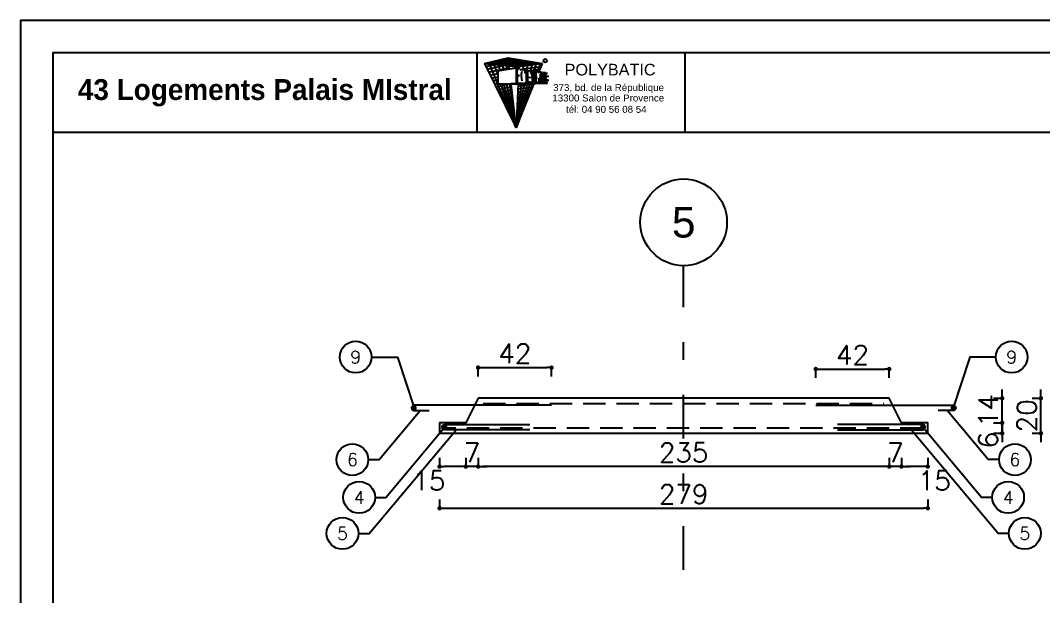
# Model space of a CAD drawing. Header units: millimetres. Extents: x -21776 to 63757, y -7870 to 8483.
# Drawn here: x -686 to -101, y -4850 to -4522 of the extents above; entities that cross this region are included whole.
import ezdxf
from ezdxf.enums import TextEntityAlignment as Align

# ---------------------------------------------------------------- set-up
doc = ezdxf.new("R2010")
doc.units = ezdxf.units.MM
doc.header["$PDMODE"] = 34
for name, pattern in [('CACHEX2', [19.05, 12.7, -6.35]), ('CONTINUE', [0]), ('GrFeatureAxis', [0.85, 0.25, -0.2, 0.1, -0.2, 0.1])]:
    doc.linetypes.add(name, pattern=pattern)
for name, color, linetype in [('COTATION', 1, 'Continuous'), ('GO-CARTOUCHE', 7, 'Continuous'), ('GO-COTATION', 1, 'Continuous'), ('GO-TEXTE', 9, 'Continuous'), ('GO-TEXTE-ACIER', 3, 'Continuous'), ('Grid', 7, 'Continuous'), ('préfa v', 2, 'Continuous'), ('STR_VOI-POT', 6, 'Continuous')]:
    doc.layers.add(name, color=color, linetype=linetype)
doc.styles.add('GrGrid', font='ARIAL.TTF', dxfattribs={"height": 0.17})
doc.styles.get("Standard").update_dxf_attribs({"font": 'romans.shx'})
doc.styles.add('TEXTE', font='romans.shx')
doc.styles.add('TEXTEBA', font='ARIAL.TTF')
doc.dimstyles.new('COUPE-20', dxfattribs={"dimscale": 0.5, "dimtxt": 22, "dimasz": 5, "dimexe": 0.05, "dimexo": 0, "dimgap": 5, "dimtad": 1, "dimdsep": 46, "dimtxsty": 'Standard', "dimblk1": 'DOT', "dimblk2": 'DOT', "dimsah": 1, "dimcen": 0, "dimdle": 150, "dimclrd": 1, "dimclre": 1, "dimclrt": 7, "dimadec": 0, "dimazin": 0, "dimtfac": 1, "dimtix": 1, "dimtmove": 2, "dimatfit": 3, "dimldrblk": 'DOT', "dimfxl": 0, "dimtvp": 1, "dimtolj": 1, "dimtzin": 0, "dimarcsym": 0})

# ---------------------------------------------------------------- blocks, each defined once
blk = doc.blocks.new('_DOT')
at = {"color": 0, "linetype": 'ByBlock'}
blk.add_line((-0.5, 0), (-1, 0), dxfattribs=at)
at = {"color": 0, "linetype": 'ByBlock', "const_width": 0.5}
blk.add_lwpolyline([(-0.25, 0, 1), (0.25, 0, 1)], format="xyb", close=True, dxfattribs=at)
blk = doc.blocks.new('*D1271')
at = {"layer": 'DEFPOINTS', "color": 0}
for p in [(-167.15, -4751.26), (-124.59, -4751.26), (-167.15, -4757.26)]:
    blk.add_point(p, dxfattribs=at)
at = {"layer": 'préfa v', "color": 1, "lineweight": -2}
for p, q in [((-124.59, -4748.76), (-124.59, -4746.26)), ((-129.59, -4751.26), (-124.56, -4751.26)), ((-124.59, -4757.26), (-124.59, -4751.26)), ((-129.59, -4757.26), (-124.56, -4757.26)), ((-124.59, -4759.76), (-124.59, -4762.26))]:
    blk.add_line(p, q, dxfattribs=at)
at = {"layer": 'préfa v', "color": 1, "lineweight": -2, "xscale": 2.5, "yscale": 2.5, "zscale": 2.5}
for p, rotation in [((-124.59, -4751.26), 270), ((-124.59, -4757.26), 90)]:
    blk.add_blockref('_DOT', p, dxfattribs=dict(at, rotation=rotation))
at = {"layer": 'préfa v', "color": 7, "insert": (-132.59, -4761.11), "char_height": 11, "attachment_point": 5, "rotation": 90}
blk.add_mtext('\\A1;6', dxfattribs=at)
blk = doc.blocks.new('*D1272')
at = {"layer": 'DEFPOINTS', "color": 0}
for p in [(-189.15, -4737.26), (-124.59, -4737.26), (-167.15, -4751.26)]:
    blk.add_point(p, dxfattribs=at)
at = {"layer": 'préfa v', "color": 1, "lineweight": -2}
for p, q in [((-124.59, -4734.76), (-124.59, -4732.26)), ((-129.59, -4737.26), (-124.56, -4737.26)), ((-124.59, -4751.26), (-124.59, -4737.26)), ((-129.59, -4751.26), (-124.56, -4751.26)), ((-124.59, -4753.76), (-124.59, -4756.26))]:
    blk.add_line(p, q, dxfattribs=at)
at = {"layer": 'préfa v', "color": 1, "lineweight": -2, "xscale": 2.5, "yscale": 2.5, "zscale": 2.5}
for p, rotation in [((-124.59, -4737.26), 270), ((-124.59, -4751.26), 90)]:
    blk.add_blockref('_DOT', p, dxfattribs=dict(at, rotation=rotation))
at = {"layer": 'préfa v', "color": 7, "insert": (-132.59, -4744.26), "char_height": 11, "attachment_point": 5, "rotation": 90}
blk.add_mtext('\\A1;14', dxfattribs=at)
blk = doc.blocks.new('*D1273')
at = {"layer": 'DEFPOINTS', "color": 0}
for p in [(-182.15, -4751.26), (-167.15, -4757.26), (-182.15, -4776.24)]:
    blk.add_point(p, dxfattribs=at)
at = {"layer": 'préfa v', "color": 1, "lineweight": -2}
for p, q in [((-182.15, -4771.24), (-182.15, -4776.27)), ((-167.15, -4771.24), (-167.15, -4776.27)), ((-169.65, -4776.24), (-179.65, -4776.24))]:
    blk.add_line(p, q, dxfattribs=at)
at = {"layer": 'préfa v', "color": 1, "lineweight": -2, "xscale": 2.5, "yscale": 2.5, "zscale": 2.5, "rotation": 180}
blk.add_blockref('_DOT', (-182.15, -4776.24), dxfattribs=at)
at = {"layer": 'préfa v', "color": 1, "lineweight": -2, "xscale": 2.5, "yscale": 2.5, "zscale": 2.5}
blk.add_blockref('_DOT', (-167.15, -4776.24), dxfattribs=at)
at = {"layer": 'préfa v', "color": 7, "insert": (-163.37, -4784.24), "char_height": 11, "attachment_point": 5}
blk.add_mtext('\\A1;15', dxfattribs=at)
blk = doc.blocks.new('*D1274')
at = {"layer": 'DEFPOINTS', "color": 0}
for p in [(-189.15, -4737.26), (-182.15, -4751.26), (-189.15, -4776.24)]:
    blk.add_point(p, dxfattribs=at)
at = {"layer": 'préfa v', "color": 1, "lineweight": -2}
for p, q in [((-189.15, -4771.24), (-189.15, -4776.27)), ((-182.15, -4771.24), (-182.15, -4776.27)), ((-191.65, -4776.24), (-194.15, -4776.24)), ((-182.15, -4776.24), (-189.15, -4776.24)), ((-179.65, -4776.24), (-177.15, -4776.24))]:
    blk.add_line(p, q, dxfattribs=at)
at = {"layer": 'préfa v', "color": 1, "lineweight": -2, "xscale": 2.5, "yscale": 2.5, "zscale": 2.5}
blk.add_blockref('_DOT', (-189.15, -4776.24), dxfattribs=at)
at = {"layer": 'préfa v', "color": 1, "lineweight": -2, "xscale": 2.5, "yscale": 2.5, "zscale": 2.5, "rotation": 180}
blk.add_blockref('_DOT', (-182.15, -4776.24), dxfattribs=at)
at = {"layer": 'préfa v', "color": 7, "insert": (-185.65, -4768.24), "char_height": 11, "attachment_point": 5}
blk.add_mtext('\\A1;7', dxfattribs=at)
blk = doc.blocks.new('*D1275')
at = {"layer": 'DEFPOINTS', "color": 0}
for p in [(-424.15, -4737.26), (-189.15, -4737.26), (-424.15, -4776.24)]:
    blk.add_point(p, dxfattribs=at)
at = {"layer": 'préfa v', "color": 1, "lineweight": -2}
for p, q in [((-424.15, -4771.24), (-424.15, -4776.27)), ((-189.15, -4771.24), (-189.15, -4776.27)), ((-191.65, -4776.24), (-421.65, -4776.24))]:
    blk.add_line(p, q, dxfattribs=at)
at = {"layer": 'préfa v', "color": 1, "lineweight": -2, "xscale": 2.5, "yscale": 2.5, "zscale": 2.5, "rotation": 180}
blk.add_blockref('_DOT', (-424.15, -4776.24), dxfattribs=at)
at = {"layer": 'préfa v', "color": 1, "lineweight": -2, "xscale": 2.5, "yscale": 2.5, "zscale": 2.5}
blk.add_blockref('_DOT', (-189.15, -4776.24), dxfattribs=at)
at = {"layer": 'préfa v', "color": 7, "insert": (-306.65, -4768.24), "char_height": 11, "attachment_point": 5}
blk.add_mtext('\\A1;235', dxfattribs=at)
blk = doc.blocks.new('*D1276')
at = {"layer": 'DEFPOINTS', "color": 0}
for p in [(-424.15, -4737.26), (-431.15, -4751.26), (-431.15, -4776.24)]:
    blk.add_point(p, dxfattribs=at)
at = {"layer": 'préfa v', "color": 1, "lineweight": -2}
for p, q in [((-431.15, -4771.24), (-431.15, -4776.27)), ((-424.15, -4771.24), (-424.15, -4776.27)), ((-433.65, -4776.24), (-436.15, -4776.24)), ((-424.15, -4776.24), (-431.15, -4776.24)), ((-421.65, -4776.24), (-419.15, -4776.24))]:
    blk.add_line(p, q, dxfattribs=at)
at = {"layer": 'préfa v', "color": 1, "lineweight": -2, "xscale": 2.5, "yscale": 2.5, "zscale": 2.5}
blk.add_blockref('_DOT', (-431.15, -4776.24), dxfattribs=at)
at = {"layer": 'préfa v', "color": 1, "lineweight": -2, "xscale": 2.5, "yscale": 2.5, "zscale": 2.5, "rotation": 180}
blk.add_blockref('_DOT', (-424.15, -4776.24), dxfattribs=at)
at = {"layer": 'préfa v', "color": 7, "insert": (-427.65, -4768.24), "char_height": 11, "attachment_point": 5}
blk.add_mtext('\\A1;7', dxfattribs=at)
blk = doc.blocks.new('*D1277')
at = {"layer": 'DEFPOINTS', "color": 0}
for p in [(-446.15, -4751.26), (-431.15, -4751.26), (-446.15, -4776.24)]:
    blk.add_point(p, dxfattribs=at)
at = {"layer": 'préfa v', "color": 1, "lineweight": -2}
for p, q in [((-446.15, -4771.24), (-446.15, -4776.27)), ((-431.15, -4771.24), (-431.15, -4776.27)), ((-433.65, -4776.24), (-443.65, -4776.24))]:
    blk.add_line(p, q, dxfattribs=at)
at = {"layer": 'préfa v', "color": 1, "lineweight": -2, "xscale": 2.5, "yscale": 2.5, "zscale": 2.5, "rotation": 180}
blk.add_blockref('_DOT', (-446.15, -4776.24), dxfattribs=at)
at = {"layer": 'préfa v', "color": 1, "lineweight": -2, "xscale": 2.5, "yscale": 2.5, "zscale": 2.5}
blk.add_blockref('_DOT', (-431.15, -4776.24), dxfattribs=at)
at = {"layer": 'préfa v', "color": 7, "insert": (-452.26, -4784.24), "char_height": 11, "attachment_point": 5}
blk.add_mtext('\\A1;15', dxfattribs=at)
blk = doc.blocks.new('*D1278')
at = {"layer": 'DEFPOINTS', "color": 0}
for p in [(-446.15, -4757.26), (-167.15, -4757.26), (-167.15, -4800.06)]:
    blk.add_point(p, dxfattribs=at)
at = {"layer": 'préfa v', "color": 1, "lineweight": -2}
for p, q in [((-446.15, -4795.06), (-446.15, -4800.08)), ((-443.65, -4800.06), (-169.65, -4800.06)), ((-167.15, -4795.06), (-167.15, -4800.08))]:
    blk.add_line(p, q, dxfattribs=at)
at = {"layer": 'préfa v', "color": 1, "lineweight": -2, "xscale": 2.5, "yscale": 2.5, "zscale": 2.5, "rotation": 180}
blk.add_blockref('_DOT', (-446.15, -4800.06), dxfattribs=at)
at = {"layer": 'préfa v', "color": 1, "lineweight": -2, "xscale": 2.5, "yscale": 2.5, "zscale": 2.5}
blk.add_blockref('_DOT', (-167.15, -4800.06), dxfattribs=at)
at = {"layer": 'préfa v', "color": 7, "insert": (-306.65, -4792.06), "char_height": 11, "attachment_point": 5}
blk.add_mtext('\\A1;279', dxfattribs=at)
blk = doc.blocks.new('*D1287')
at = {"layer": 'DEFPOINTS', "color": 0}
for p in [(-189.15, -4737.26), (-102.45, -4737.26), (-167.15, -4757.26)]:
    blk.add_point(p, dxfattribs=at)
at = {"layer": 'STR_VOI-POT', "color": 1, "lineweight": -2}
for p, q in [((-102.45, -4734.76), (-102.45, -4732.26)), ((-107.45, -4737.26), (-102.43, -4737.26)), ((-102.45, -4757.26), (-102.45, -4737.26)), ((-107.45, -4757.26), (-102.43, -4757.26)), ((-102.45, -4759.76), (-102.45, -4762.26))]:
    blk.add_line(p, q, dxfattribs=at)
at = {"layer": 'STR_VOI-POT', "color": 1, "lineweight": -2, "xscale": 2.5, "yscale": 2.5, "zscale": 2.5}
for p, rotation in [((-102.45, -4737.26), 270), ((-102.45, -4757.26), 90)]:
    blk.add_blockref('_DOT', p, dxfattribs=dict(at, rotation=rotation))
at = {"layer": 'STR_VOI-POT', "color": 7, "insert": (-110.45, -4747.26), "char_height": 11, "attachment_point": 5, "rotation": 90}
blk.add_mtext('\\A1;20', dxfattribs=at)
blk = doc.blocks.new('*D1290')
at = {"layer": 'DEFPOINTS', "color": 0}
for p in [(-189.15, -4720.54), (-231.15, -4741.26), (-189.15, -4737.26)]:
    blk.add_point(p, dxfattribs=at)
at = {"layer": 'STR_VOI-POT', "color": 1, "lineweight": -2}
for p, q in [((-231.15, -4725.54), (-231.15, -4720.51)), ((-228.65, -4720.54), (-191.65, -4720.54)), ((-189.15, -4725.54), (-189.15, -4720.51))]:
    blk.add_line(p, q, dxfattribs=at)
at = {"layer": 'STR_VOI-POT', "color": 1, "lineweight": -2, "xscale": 2.5, "yscale": 2.5, "zscale": 2.5, "rotation": 180}
blk.add_blockref('_DOT', (-231.15, -4720.54), dxfattribs=at)
at = {"layer": 'STR_VOI-POT', "color": 1, "lineweight": -2, "xscale": 2.5, "yscale": 2.5, "zscale": 2.5}
blk.add_blockref('_DOT', (-189.15, -4720.54), dxfattribs=at)
at = {"layer": 'STR_VOI-POT', "color": 7, "insert": (-210.15, -4712.54), "char_height": 11, "attachment_point": 5}
blk.add_mtext('\\A1;42', dxfattribs=at)
blk = doc.blocks.new('*D1297')
at = {"layer": 'DEFPOINTS', "color": 0}
for p in [(-382.15, -4719.74), (-424.15, -4737.26), (-382.15, -4741.26)]:
    blk.add_point(p, dxfattribs=at)
at = {"layer": 'préfa v', "color": 1, "lineweight": -2}
for p, q in [((-424.15, -4724.74), (-424.15, -4719.71)), ((-421.65, -4719.74), (-384.65, -4719.74)), ((-382.15, -4724.74), (-382.15, -4719.71))]:
    blk.add_line(p, q, dxfattribs=at)
at = {"layer": 'préfa v', "color": 1, "lineweight": -2, "xscale": 2.5, "yscale": 2.5, "zscale": 2.5, "rotation": 180}
blk.add_blockref('_DOT', (-424.15, -4719.74), dxfattribs=at)
at = {"layer": 'préfa v', "color": 1, "lineweight": -2, "xscale": 2.5, "yscale": 2.5, "zscale": 2.5}
blk.add_blockref('_DOT', (-382.15, -4719.74), dxfattribs=at)
at = {"layer": 'préfa v', "color": 7, "insert": (-403.15, -4711.74), "char_height": 11, "attachment_point": 5}
blk.add_mtext('\\A1;42', dxfattribs=at)

msp = doc.modelspace()

# ---------------------------------------------------------------- linework, layer by layer
at = {"layer": 'COTATION'}
for points in [[(-486.89055, -4772.2945), (-480.74845, -4772.2945), (-457.19884, -4744.26035)], [(-126.40522, -4772.2945), (-132.54732, -4772.2945), (-156.09692, -4744.26035)], [(-483.04972, -4793.84992), (-476.90762, -4793.84992), (-442.89029, -4753.35469)], [(-130.24604, -4793.84992), (-136.38814, -4793.84992), (-170.40547, -4753.35469)], [(-492.57795, -4814.42617), (-486.43584, -4814.42617), (-436.7346, -4755.26035)], [(-120.71782, -4814.42617), (-126.85992, -4814.42617), (-176.56116, -4755.26035)]]:
    msp.add_lwpolyline(points, dxfattribs=at)
at = {"layer": 'GO-CARTOUCHE', "color": 9, "linetype": 'CONTINUE'}
for p, q in [((-420.40212, -4546.06632), (-407.00896, -4542.95163)), ((-418.89272, -4546.21007), (-405.49979, -4543.19118)), ((-407.31561, -4549.59463), (-408.26719, -4543.24425)), ((-408.26719, -4543.24425), (-388.60694, -4546.23663)), ((-406.24887, -4549.43776), (-407.00896, -4542.95163)), ((-407.00896, -4542.95163), (-387.38641, -4546.06632)), ((-420.40212, -4546.06632), (-400.77958, -4547.93514)), ((-420.40212, -4546.06632), (-402.33692, -4582.81966)), ((-419.58105, -4547.73678), (-406.79659, -4544.76382)), ((-418.75998, -4549.40723), (-406.58423, -4546.576)), ((-412.92687, -4557.54868), (-417.97514, -4545.50191)), ((-417.97514, -4545.50191), (-398.34505, -4547.59543)), ((-417.93891, -4551.07769), (-406.37186, -4548.38819)), ((-415.87392, -4546.49758), (-402.48144, -4543.67029)), ((-412.92687, -4552.45382), (-415.54815, -4544.93749)), ((-415.54815, -4544.93749), (-395.91053, -4547.25573)), ((-413.12117, -4544.37308), (-393.476, -4546.91603)), ((-411.48455, -4550.20771), (-413.12117, -4544.37308)), ((-402.33692, -4548.86247), (-412.92687, -4550.41982)), ((-412.85512, -4546.78508), (-399.46309, -4544.14939)), ((-409.38933, -4549.89959), (-410.69418, -4543.80866)), ((-410.69418, -4543.80866), (-391.04147, -4546.57633)), ((-409.83632, -4547.07259), (-396.44475, -4544.62849)), ((-406.81752, -4547.36009), (-393.4264, -4545.10759)), ((-403.79871, -4547.6476), (-390.40806, -4545.5867)), ((-400.5937, -4549.13501), (-402.33692, -4548.86247)), ((-402.33692, -4548.86247), (-402.33692, -4557.87744)), ((-402.28931, -4547.79135), (-388.89888, -4545.82625)), ((-400.77958, -4547.93514), (-400.83149, -4549.09783)), ((-387.38641, -4546.06632), (-400.77958, -4547.93514)), ((-400.34495, -4549.45027), (-388.06593, -4547.73681)), ((-398.34505, -4547.59543), (-398.56787, -4549.56159)), ((-395.91053, -4547.25573), (-396.45105, -4549.78268)), ((-393.476, -4546.91603), (-394.26772, -4550.12402)), ((-391.04147, -4546.57633), (-392.26919, -4550.51568)), ((-388.60694, -4546.23663), (-390.2988, -4550.74453)), ((-389.47215, -4551.19376), (-387.38641, -4546.06632)), ((-417.11784, -4552.74815), (-412.92687, -4551.77376)), ((-416.29677, -4554.4186), (-412.92687, -4553.63518)), ((-412.92687, -4550.41982), (-412.92687, -4557.89507)), ((-401.71399, -4552.49082), (-401.71399, -4549.59037)), ((-400.92179, -4549.71422), (-401.71399, -4549.59037)), ((-401.71399, -4552.49082), (-401.08682, -4552.53948)), ((-400.8621, -4553.18173), (-401.71399, -4553.11563)), ((-401.71399, -4553.11563), (-401.71399, -4557.27213)), ((-400.54804, -4552.87272), (-400.8621, -4553.18173)), ((-400.14568, -4549.79362), (-398.17933, -4549.50762)), ((-399.4301, -4552.46537), (-399.46858, -4553.31857)), ((-399.46858, -4553.31857), (-399.40899, -4554.61005)), ((-399.29161, -4551.41547), (-399.4301, -4552.46537)), ((-399.40899, -4554.61005), (-399.12118, -4556.07624)), ((-399.06439, -4550.57838), (-399.29161, -4551.41547)), ((-397.42517, -4550.28162), (-397.78769, -4549.69815)), ((-396.48131, -4549.77795), (-397.63289, -4549.9473)), ((-397.18078, -4550.98011), (-397.42517, -4550.28162)), ((-396.99335, -4551.98885), (-397.18078, -4550.98011)), ((-396.48131, -4557.27213), (-396.48131, -4549.7711)), ((-395.85837, -4549.87534), (-396.48131, -4549.77795)), ((-395.85837, -4556.6492), (-395.85837, -4549.87534)), ((-395.85837, -4550.39212), (-394.29735, -4550.17735)), ((-395.85837, -4550.39212), (-395.85788, -4556.6492)), ((-395.85788, -4554.11475), (-393.02775, -4553.86628)), ((-394.31843, -4550.1161), (-393.02775, -4553.86628)), ((-393.76142, -4550.20318), (-394.31843, -4550.1161)), ((-394.29735, -4550.17735), (-393.02775, -4553.86628)), ((-394.08546, -4550.15252), (-388.74545, -4549.40729)), ((-393.76142, -4550.20318), (-392.73339, -4553.19023)), ((-392.00815, -4550.47729), (-393.58716, -4550.7095)), ((-393.02775, -4557.27213), (-393.02775, -4553.86628)), ((-392.00815, -4550.47729), (-392.73339, -4553.19023)), ((-391.51299, -4550.5547), (-392.40482, -4553.8908)), ((-392.40482, -4557.2645), (-392.4015, -4553.8784)), ((-392.40482, -4557.27213), (-392.40482, -4553.8908)), ((-392.4015, -4553.8784), (-391.53133, -4550.62331)), ((-391.51299, -4550.5547), (-392.00815, -4550.47729)), ((-391.53133, -4550.62331), (-391.34582, -4550.59553)), ((-391.34582, -4550.58084), (-391.52711, -4550.6075)), ((-391.34582, -4557.27213), (-391.34582, -4550.58084)), ((-390.13934, -4550.76946), (-391.34582, -4550.58084)), ((-390.2067, -4551.20028), (-390.90977, -4551.09036)), ((-390.90977, -4553.71445), (-390.90977, -4551.09036)), ((-390.90977, -4553.71445), (-390.34156, -4553.75853)), ((-390.90977, -4554.15182), (-390.37529, -4554.19328)), ((-390.90977, -4556.83608), (-390.90977, -4554.15182)), ((-389.72558, -4551.11973), (-389.42497, -4551.07778)), ((-388.41746, -4551.03866), (-389.67387, -4551.22343)), ((-389.64836, -4554.53315), (-389.56858, -4554.78554)), ((-389.56858, -4554.78554), (-389.48989, -4555.26651)), ((-388.8663, -4554.77865), (-388.89254, -4554.99731)), ((-388.84904, -4554.63487), (-388.8663, -4554.77865)), ((-388.83502, -4554.51805), (-388.84904, -4554.63487)), ((-388.80258, -4554.24772), (-388.83502, -4554.51805)), ((-388.73536, -4553.68759), (-388.80258, -4554.24772)), ((-388.66171, -4553.07391), (-388.73536, -4553.68759)), ((-388.41746, -4551.03866), (-388.66171, -4553.07391)), ((-388.42749, -4554.78177), (-388.26411, -4553.42042)), ((-388.42749, -4554.78177), (-388.09635, -4554.80746)), ((-388.10708, -4551.08719), (-388.41746, -4551.03866)), ((-388.26411, -4553.42042), (-388.09635, -4554.80746)), ((-388.10708, -4551.08719), (-387.35974, -4557.2662)), ((-388.08011, -4551.31018), (-387.35902, -4551.20414)), ((-388.02993, -4551.72505), (-387.35902, -4551.64549)), ((-388.01845, -4551.81992), (-386.95411, -4551.7088)), ((-387.35902, -4551.20414), (-387.35902, -4551.64549)), ((-386.11314, -4551.39892), (-387.35902, -4551.20414)), ((-387.35902, -4551.64549), (-386.95411, -4551.7088)), ((-386.95411, -4557.2662), (-386.95411, -4551.7088)), ((-386.51805, -4551.77697), (-386.11314, -4551.84027)), ((-386.51805, -4557.2662), (-386.51805, -4551.77697)), ((-386.51805, -4551.8757), (-386.11314, -4551.84027)), ((-386.11314, -4551.84027), (-386.11314, -4551.39892)), ((-385.95478, -4551.42368), (-386.11314, -4551.47452)), ((-385.95478, -4551.42368), (-385.95478, -4557.26789)), ((-385.51872, -4551.49185), (-385.95478, -4551.42368)), ((-385.51872, -4551.49185), (-385.51872, -4557.27213)), ((-385.51872, -4551.69655), (-384.53089, -4551.60465)), ((-385.37689, -4554.47383), (-385.35221, -4555.0936)), ((-384.16081, -4553.43977), (-384.89538, -4553.5081)), ((-383.71454, -4553.50954), (-384.16081, -4553.43977)), ((-415.47569, -4556.08906), (-412.92687, -4555.49657)), ((-414.65462, -4557.75951), (-412.92687, -4557.35793)), ((-413.83355, -4559.42997), (-407.22899, -4557.89507)), ((-413.01248, -4561.10042), (-405.09767, -4559.26129)), ((-412.92687, -4557.89507), (-401.71399, -4557.27213)), ((-401.83208, -4557.8766), (-412.92687, -4557.89507)), ((-402.33692, -4582.81966), (-412.78171, -4557.89507)), ((-402.33692, -4582.81966), (-411.02926, -4557.89507)), ((-402.33692, -4582.81966), (-409.32825, -4557.89507)), ((-402.33692, -4582.81966), (-407.67647, -4557.89507)), ((-402.33692, -4582.81966), (-406.07181, -4557.89507)), ((-402.33692, -4582.81966), (-405.25777, -4557.89507)), ((-402.33692, -4582.81966), (-392.05277, -4557.53777)), ((-392.85889, -4557.56578), (-402.33692, -4582.81966)), ((-394.484, -4557.62224), (-402.33692, -4582.81966)), ((-396.1324, -4557.67951), (-402.33692, -4582.81966)), ((-397.8046, -4557.73761), (-402.33692, -4582.81966)), ((-399.50112, -4557.79655), (-402.33692, -4582.81966)), ((-401.22249, -4557.85635), (-402.33692, -4582.81966)), ((-401.83208, -4557.8766), (-398.70022, -4557.762)), ((-401.71399, -4557.27213), (-394.20768, -4557.27213)), ((-401.34589, -4560.62047), (-392.82257, -4559.43021)), ((-401.2751, -4559.0348), (-392.14305, -4557.75972)), ((-398.70022, -4557.762), (-398.13938, -4557.74148)), ((-398.09636, -4557.7399), (-391.35175, -4557.49311)), ((-396.48456, -4557.27305), (-391.33761, -4557.27213)), ((-395.85837, -4556.6492), (-394.20768, -4556.6492)), ((-395.85788, -4556.6492), (-394.20768, -4556.65427)), ((-394.20768, -4557.27213), (-394.20768, -4556.6492)), ((-394.20768, -4557.27213), (-393.02363, -4557.27213)), ((-393.02775, -4556.65427), (-393.02363, -4557.27213)), ((-393.02363, -4557.27213), (-392.40482, -4557.27213)), ((-391.35213, -4557.26619), (-385.95478, -4557.2662)), ((-391.3507, -4557.49307), (-384.51156, -4557.27483)), ((-391.34582, -4557.27213), (-390.02554, -4557.27213)), ((-390.90977, -4556.83608), (-390.15957, -4556.83608)), ((-389.78319, -4557.05924), (-390.03206, -4557.2662)), ((-390.03206, -4557.2662), (-389.17718, -4557.2662)), ((-389.60482, -4556.67452), (-389.78319, -4557.05924)), ((-389.50227, -4556.18057), (-389.60482, -4556.67452)), ((-389.47143, -4555.73487), (-389.50227, -4556.18057)), ((-389.48989, -4555.26651), (-389.47143, -4555.73487)), ((-389.10894, -4556.80051), (-389.16483, -4557.2662)), ((-389.04594, -4556.27558), (-389.10894, -4556.80051)), ((-388.99346, -4555.83826), (-389.04594, -4556.27558)), ((-388.94322, -4555.41965), (-388.99346, -4555.83826)), ((-388.89254, -4554.99731), (-388.94322, -4555.41965)), ((-388.47949, -4555.21511), (-388.72564, -4557.2662)), ((-388.47949, -4555.21511), (-388.04295, -4555.24897)), ((-388.04295, -4555.24897), (-387.79825, -4557.27213)), ((-386.51805, -4557.2662), (-385.95478, -4557.2662)), ((-385.95478, -4557.26789), (-385.51872, -4557.27213)), ((-385.35221, -4555.0936), (-385.29322, -4555.66122)), ((-385.29322, -4555.66122), (-385.20322, -4556.13854)), ((-385.20322, -4556.13854), (-385.07401, -4556.58078)), ((-385.07401, -4556.58078), (-384.87149, -4556.99355)), ((-384.87149, -4556.99355), (-384.63896, -4557.24871)), ((-384.18025, -4555.64961), (-384.84457, -4555.71141)), ((-384.18025, -4555.64961), (-383.73799, -4555.63342)), ((-412.19141, -4562.77088), (-404.8853, -4561.07348)), ((-411.37034, -4564.44134), (-404.67294, -4562.88566)), ((-410.54927, -4566.11179), (-404.46057, -4564.69784)), ((-409.72819, -4567.78225), (-404.24821, -4566.51003)), ((-401.62904, -4566.96313), (-395.54065, -4566.11215)), ((-401.55826, -4565.37747), (-394.86113, -4564.44167)), ((-401.48747, -4563.7918), (-394.18161, -4562.77118)), ((-401.41668, -4562.20613), (-393.50209, -4561.1007)), ((-408.90712, -4569.4527), (-404.03584, -4568.32221)), ((-408.08605, -4571.12316), (-403.82348, -4570.1344)), ((-407.26498, -4572.79361), (-403.61111, -4571.94658)), ((-401.84141, -4571.72013), (-397.57921, -4571.12361)), ((-401.77062, -4570.13447), (-396.89969, -4569.45313)), ((-401.69983, -4568.5488), (-396.22017, -4567.78264)), ((-401.9122, -4573.3058), (-398.25873, -4572.7941))]:
    msp.add_line(p, q, dxfattribs=at)
at = {"layer": 'GO-CARTOUCHE', "linetype": 'Continuous'}
for points in [[(427.95146, -5309.04286), (427.95146, -4521.54286), (-685.68489, -4521.54286), (-685.68489, -5309.04286)], [(409.39271, -5290.48411), (409.39271, -4540.10161), (-667.12614, -4540.10161), (-667.12614, -5290.48411)]]:
    msp.add_lwpolyline(points, close=True, dxfattribs=at)
at = {"layer": 'GO-CARTOUCHE', "color": 9, "linetype": 'CONTINUE'}
for centre in [(-385.79676, -4544.51691, 70.13956), (-385.79676, -4544.51691, 70.13956), (-385.79676, -4544.51691)]:
    msp.add_circle(centre, 0.9967, dxfattribs=at)
at = {"layer": 'GO-COTATION'}
for points in [[(-485.05945, -4713.73329), (-470.17824, -4713.73329), (-460.6319, -4742.78821)], [(-128.23632, -4713.73329), (-143.11752, -4713.73329), (-152.66387, -4742.78821)]]:
    msp.add_lwpolyline(points, dxfattribs=at)
at = {"layer": 'GO-TEXTE', "color": 7}
for points in [[(-424.94468, -4540.10161), (-424.94468, -4585.54823)], [(-306.03892, -4540.10161), (-306.03892, -4585.54823)], [(409.39271, -4585.54823), (-667.12614, -4585.54823)]]:
    msp.add_lwpolyline(points, dxfattribs=at)
at = {"layer": 'GO-TEXTE-ACIER'}
for centre in [(-494.11621, -4713.73329), (-119.17955, -4713.73329), (-495.94731, -4772.2945), (-117.34845, -4772.2945), (-492.10649, -4793.84992), (-121.18928, -4793.84992), (-501.63471, -4814.42617), (-111.66106, -4814.42617)]:
    msp.add_circle(centre, 9.05676, dxfattribs=at)
at = {"layer": 'Grid', "color": 4, "linetype": 'GrFeatureAxis', "lineweight": 25, "ltscale": 100}
msp.add_line((-306.64788, -5285.26586), (-306.64788, -4661.55005), dxfattribs=at)
at = {"layer": 'Grid', "color": 1, "linetype": 'Continuous', "lineweight": 25, "ltscale": 100}
msp.add_ellipse((-306.64788, -4636.78061), major_axis=(-17.51464, 17.51464), ratio=1, start_param=3.926990817, end_param=10.210176124, dxfattribs=at)
at = {"layer": 'préfa v'}
msp.add_lwpolyline([(-424.14788, -4737.26035), (-431.14788, -4751.26035), (-446.14788, -4751.26035), (-446.14788, -4757.26035), (-167.14788, -4757.26035), (-167.14788, -4751.26035), (-182.14788, -4751.26035), (-189.14788, -4737.26035)], close=True, dxfattribs=at)
at = {"layer": 'STR_VOI-POT'}
for points in [[(-382.14788, -4741.26035), (-460.64788, -4741.26035, 0.414213562), (-462.14788, -4742.76035), (-462.14788, -4742.76035, 0.414213562), (-460.64788, -4744.26035), (-452.14788, -4744.26035)], [(-231.14788, -4741.26035), (-152.64788, -4741.26035, -0.414213562), (-151.14788, -4742.76035), (-151.14788, -4742.76035, -0.414213562), (-152.64788, -4744.26035), (-161.14788, -4744.26035)], [(-394.64788, -4755.26035), (-443.14788, -4755.26035, -0.414213562), (-444.64788, -4753.76035), (-444.64788, -4753.76035, -0.414213562), (-443.14788, -4752.26035), (-394.64788, -4752.26035)], [(-218.64788, -4755.26035), (-170.14788, -4755.26035, 0.414213562), (-168.64788, -4753.76035), (-168.64788, -4753.76035, 0.414213562), (-170.14788, -4752.26035), (-218.64788, -4752.26035)]]:
    msp.add_lwpolyline(points, format="xyb", dxfattribs=at)
at = {"layer": 'STR_VOI-POT', "const_width": 1.44}
for points in [[(-461.3519, -4742.78821, 1), (-459.9119, -4742.78821, 1)], [(-151.94387, -4742.78821, -1), (-153.38387, -4742.78821, -1)], [(-443.8519, -4753.78821, 1), (-442.4119, -4753.78821, 1)], [(-169.44387, -4753.78821, -1), (-170.88387, -4753.78821, -1)]]:
    msp.add_lwpolyline(points, format="xyb", close=True, dxfattribs=at)
at = {"layer": 'STR_VOI-POT', "color": 1, "linetype": 'CACHEX2'}
for points in [[(-421.14788, -4740.26035), (-192.14788, -4740.26035)], [(-170.14788, -4754.26035), (-443.14788, -4754.26035)]]:
    msp.add_lwpolyline(points, dxfattribs=at)

# ---------------------------------------------------------------- texts
at = {"layer": 'GO-CARTOUCHE', "color": 9, "style": 'TEXTEBA'}
for s, p in [('373, bd. de la République', (-381.22939, -4561.82679)), ('13300 Salon de Provence', (-381.69383, -4567.78495)), ('tél: 04 90 56 08 54', (-373.86623, -4574.25784))]:
    msp.add_text(s, height=3.9772727, dxfattribs=at).set_placement(p)
at = {"layer": 'GO-CARTOUCHE', "insert": (-546.03541, -4562.82492), "char_height": 11.9318181, "attachment_point": 5}
msp.add_mtext('{\\Fbold|c0;43 Logements Palais MIstral}', dxfattribs=at)
at = {"layer": 'GO-TEXTE', "color": 3, "style": 'TEXTEBA'}
msp.add_text('POLYBATIC', height=6.628788, dxfattribs=at).set_placement((-348.68432, -4549.60683), align=Align.MIDDLE)
at = {"layer": 'GO-TEXTE-ACIER', "style": 'TEXTE'}
for s, p in [('9', (-494.11621, -4713.73329)), ('9', (-119.17955, -4713.73329)), ('6', (-495.94731, -4772.2945)), ('6', (-117.34845, -4772.2945)), ('4', (-492.10649, -4793.84992)), ('4', (-121.18928, -4793.84992)), ('5', (-501.63471, -4814.42617)), ('5', (-111.66106, -4814.42617))]:
    msp.add_text(s, height=7.2, dxfattribs=at).set_placement(p, align=Align.MIDDLE_CENTER)
at = {"layer": 'Grid', "color": 1, "linetype": 'Continuous', "lineweight": -3, "ltscale": 100, "style": 'GrGrid'}
msp.add_text('5', height=17.37108, dxfattribs=at).set_placement((-306.64788, -4636.78061), align=Align.MIDDLE_CENTER)

# ---------------------------------------------------------------- dimensions: what is measured, and where the dimension line sits
at = {"layer": 'préfa v'}
for base, p1, p2, picture, middle in [((-382.14788, -4719.7356), (-424.14788, -4737.26035), (-382.14788, -4741.26035), '*D1297', (-403.14788, -4711.7356)), ((-431.14788, -4776.2427), (-424.14788, -4737.26035), (-431.14788, -4751.26035), '*D1276', (-427.64788, -4768.2427)), ((-424.14788, -4776.2427), (-189.14788, -4737.26035), (-424.14788, -4737.26035), '*D1275', (-306.64788, -4768.2427)), ((-189.14788, -4776.2427), (-182.14788, -4751.26035), (-189.14788, -4737.26035), '*D1274', (-185.64788, -4768.2427)), ((-167.14788, -4800.05769), (-446.14788, -4757.26035), (-167.14788, -4757.26035), '*D1278', (-306.64788, -4792.05769))]:
    dim = msp.add_linear_dim(base=base, p1=p1, p2=p2, dimstyle='COUPE-20', dxfattribs=at)
    dim.commit()
    dim.dimension.update_dxf_attribs({"geometry": picture, "text_midpoint": middle})
dim = msp.add_linear_dim(base=(-124.58634, -4737.26035), p1=(-167.14788, -4751.26035), p2=(-189.14788, -4737.26035), angle=270, dimstyle='COUPE-20', dxfattribs=at)
dim.commit()
dim.dimension.update_dxf_attribs({"geometry": '*D1272', "text_midpoint": (-132.58634, -4744.26035)})
dim = msp.add_linear_dim(base=(-124.58634, -4751.26035), p1=(-167.14788, -4757.26035), p2=(-167.14788, -4751.26035), angle=270, dimstyle='COUPE-20', dxfattribs=at)
dim.commit()
dim.dimension.update_dxf_attribs({"geometry": '*D1271', "text_midpoint": (-132.58634, -4761.1061), "dimtype": 160})
for base, p1, p2, picture, middle in [((-446.14788, -4776.2427), (-431.14788, -4751.26035), (-446.14788, -4751.26035), '*D1277', (-452.26392, -4784.2427)), ((-182.14788, -4776.2427), (-167.14788, -4757.26035), (-182.14788, -4751.26035), '*D1273', (-163.36991, -4784.2427))]:
    dim = msp.add_linear_dim(base=base, p1=p1, p2=p2, dimstyle='COUPE-20', dxfattribs=at)
    dim.commit()
    dim.dimension.update_dxf_attribs({"geometry": picture, "text_midpoint": middle, "dimtype": 160})
at = {"layer": 'STR_VOI-POT'}
dim = msp.add_linear_dim(base=(-189.14788, -4720.53974), p1=(-231.14788, -4741.26035), p2=(-189.14788, -4737.26035), dimstyle='COUPE-20', dxfattribs=at)
dim.commit()
dim.dimension.update_dxf_attribs({"geometry": '*D1290', "text_midpoint": (-210.14788, -4712.53974)})
dim = msp.add_linear_dim(base=(-102.45288, -4737.26035), p1=(-167.14788, -4757.26035), p2=(-189.14788, -4737.26035), angle=270, dimstyle='COUPE-20', dxfattribs=at)
dim.commit()
dim.dimension.update_dxf_attribs({"geometry": '*D1287', "text_midpoint": (-110.45288, -4747.26035)})

doc.saveas('drawing.dxf')
